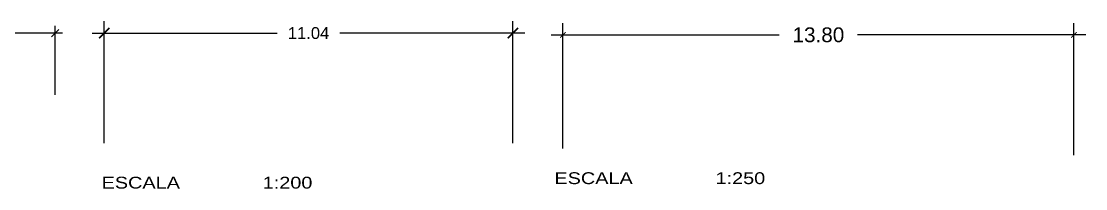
# Model space of a CAD drawing. Header units: metres. Extents: x 1769 to 3632, y 809 to 2652.
# Drawn here: x 1873.92 to 1902.67, y 1662.22 to 1666.75 of the extents above; entities that cross this region are included whole.
import ezdxf

# ---------------------------------------------------------------- set-up
doc = ezdxf.new("R2010")
doc.units = ezdxf.units.M
doc.header["$LTSCALE"] = 10
doc.header["$PDMODE"] = 35
doc.linetypes.add('HIDDEN', pattern=[9.525, 6.35, -3.175])
for name, color, linetype in [('A-ANNO-DIMS-0125', 2, 'Continuous'), ('A-ANNO-DIMS-0200', 2, 'Continuous'), ('A-ANNO-DIMS-0250', 2, 'Continuous')]:
    doc.layers.add(name, color=color, linetype=linetype)
doc.styles.add('ACABADOS', font='arial.ttf')
doc.styles.add('arial', font='arial.ttf')
doc.styles.add('SANSERIF', font='sanss___.ttf', dxfattribs={"width": 1.2, "height": 0.15})
doc.dimstyles.new('125', dxfattribs={"dimtxt": 0.2, "dimasz": 0.2, "dimexe": 0.2, "dimexo": 0.2, "dimgap": 0.2, "dimtad": 0, "dimtih": 1, "dimtoh": 1, "dimzin": 1, "dimdsep": 46, "dimtxsty": 'ACABADOS', "dimblk": 'ARCHTICK', "dimcen": 0.2, "dimdle": 0.2, "dimclrd": 1, "dimclre": 8, "dimclrt": 2, "dimadec": 1, "dimazin": 0, "dimtp": 1.2, "dimtm": 0.6, "dimtfac": 1, "dimtix": 1, "dimtmove": 2, "dimatfit": 3, "dimldrblk": 'ARCHTICK', "dimfxl": 1, "dimtolj": 1, "dimtzin": 1, "dimarcsym": 0})
doc.dimstyles.new('200', dxfattribs={"dimscale": 2, "dimtxt": 0.16, "dimasz": 0.14, "dimexe": 0.16, "dimexo": 0.01, "dimgap": 0.16, "dimtad": 0, "dimtih": 1, "dimtoh": 1, "dimzin": 1, "dimdsep": 46, "dimtxsty": 'arial', "dimblk": 'ARCHTICK', "dimcen": 0.16, "dimdle": 0.16, "dimclrd": 1, "dimclre": 8, "dimclrt": 2, "dimadec": 1, "dimazin": 0, "dimtp": 1.2, "dimtm": 0.6, "dimtfac": 1, "dimtix": 1, "dimtmove": 2, "dimatfit": 3, "dimldrblk": 'ARCHTICK', "dimfxl": 1, "dimtolj": 1, "dimtzin": 1, "dimarcsym": 0})
doc.dimstyles.new('250', dxfattribs={"dimtxt": 0.4, "dimasz": 0.15, "dimexe": 0.32, "dimexo": 0.02, "dimgap": 0.4, "dimtad": 0, "dimtih": 1, "dimtoh": 1, "dimzin": 1, "dimdsep": 46, "dimtxsty": 'arial', "dimblk": 'ARCHTICK', "dimcen": 0.32, "dimdle": 0.32, "dimclrd": 1, "dimclre": 8, "dimclrt": 2, "dimadec": 1, "dimazin": 0, "dimtp": 1.2, "dimtm": 0.6, "dimtfac": 1, "dimtix": 1, "dimtmove": 2, "dimatfit": 3, "dimldrblk": 'ARCHTICK', "dimfxl": 1, "dimtolj": 1, "dimtzin": 1, "dimarcsym": 0})

# ---------------------------------------------------------------- blocks, each defined once
blk = doc.blocks.new('_ArchTick')
at = {"color": 0, "linetype": 'ByBlock', "const_width": 0.15}
blk.add_lwpolyline([(-0.5, -0.5), (0.5, 0.5)], dxfattribs=at)
blk = doc.blocks.new('*D433')
at = {"layer": 'A-ANNO-DIMS-0200', "color": 8, "linetype": 'HIDDEN', "lineweight": -2, "transparency": 16777216}
for p, q in [((1876.155, 1663.45), (1876.155, 1666.747)), ((1887.197, 1663.45), (1887.197, 1666.747))]:
    blk.add_line(p, q, dxfattribs=at)
at = {"layer": 'A-ANNO-DIMS-0200', "color": 1, "lineweight": -2, "transparency": 16777216}
for p, q in [((1875.835, 1666.427), (1880.832, 1666.427)), ((1887.517, 1666.427), (1882.52, 1666.427))]:
    blk.add_line(p, q, dxfattribs=at)
at = {"layer": 'Defpoints', "color": 0, "transparency": 16777216}
for p in [(1887.197, 1666.427), (1876.155, 1663.43), (1887.197, 1663.43)]:
    blk.add_point(p, dxfattribs=at)
at = {"layer": 'A-ANNO-DIMS-0200', "color": 1, "lineweight": -2, "transparency": 16777216, "xscale": 0.28, "yscale": 0.28, "zscale": 0.28, "rotation": 180}
blk.add_blockref('_ArchTick', (1876.155, 1666.427), dxfattribs=at)
at = {"layer": 'A-ANNO-DIMS-0200', "color": 1, "lineweight": -2, "transparency": 16777216, "xscale": 0.28, "yscale": 0.28, "zscale": 0.28}
blk.add_blockref('_ArchTick', (1887.197, 1666.427), dxfattribs=at)
at = {"layer": 'A-ANNO-DIMS-0200', "color": 2, "transparency": 16777216, "insert": (1881.676, 1666.427), "char_height": 0.32, "attachment_point": 5, "style": 'arial'}
blk.add_mtext('\\A1;11.04', dxfattribs=at)
blk = doc.blocks.new('*D434')
at = {"layer": 'A-ANNO-DIMS-0125', "color": 8, "lineweight": -2, "transparency": 16777216}
for p, q in [((1867.93, 1664.754), (1867.93, 1666.627)), ((1874.831, 1664.754), (1874.831, 1666.627))]:
    blk.add_line(p, q, dxfattribs=at)
at = {"layer": 'A-ANNO-DIMS-0125', "color": 1, "lineweight": -2, "transparency": 16777216}
for p, q in [((1867.73, 1666.427), (1870.92, 1666.427)), ((1875.031, 1666.427), (1871.84, 1666.427))]:
    blk.add_line(p, q, dxfattribs=at)
at = {"layer": 'Defpoints', "color": 0, "transparency": 16777216}
for p in [(1874.831, 1666.427), (1867.93, 1664.554), (1874.831, 1664.554)]:
    blk.add_point(p, dxfattribs=at)
at = {"layer": 'A-ANNO-DIMS-0125', "color": 1, "lineweight": -2, "transparency": 16777216, "xscale": 0.2, "yscale": 0.2, "zscale": 0.2, "rotation": 180}
blk.add_blockref('_ArchTick', (1867.93, 1666.427), dxfattribs=at)
at = {"layer": 'A-ANNO-DIMS-0125', "color": 1, "lineweight": -2, "transparency": 16777216, "xscale": 0.2, "yscale": 0.2, "zscale": 0.2}
blk.add_blockref('_ArchTick', (1874.831, 1666.427), dxfattribs=at)
at = {"layer": 'A-ANNO-DIMS-0125', "color": 2, "transparency": 16777216, "insert": (1871.38, 1666.427), "char_height": 0.2, "attachment_point": 5, "style": 'ACABADOS'}
blk.add_mtext('\\A1;6.90', dxfattribs=at)
blk = doc.blocks.new('*D435')
at = {"layer": 'A-ANNO-DIMS-0250', "color": 8, "linetype": 'HIDDEN', "lineweight": -2, "transparency": 16777216}
for p, q in [((1888.547, 1663.31), (1888.547, 1666.699)), ((1902.349, 1663.127), (1902.349, 1666.699))]:
    blk.add_line(p, q, dxfattribs=at)
at = {"layer": 'A-ANNO-DIMS-0250', "color": 1, "lineweight": -2, "transparency": 16777216}
for p, q in [((1888.227, 1666.379), (1894.392, 1666.379)), ((1902.669, 1666.379), (1896.503, 1666.379))]:
    blk.add_line(p, q, dxfattribs=at)
at = {"layer": 'Defpoints', "color": 0, "transparency": 16777216}
for p in [(1902.349, 1666.379), (1888.547, 1663.29), (1902.349, 1663.107)]:
    blk.add_point(p, dxfattribs=at)
at = {"layer": 'A-ANNO-DIMS-0250', "color": 1, "lineweight": -2, "transparency": 16777216, "xscale": 0.15, "yscale": 0.15, "zscale": 0.15, "rotation": 180}
blk.add_blockref('_ArchTick', (1888.547, 1666.379), dxfattribs=at)
at = {"layer": 'A-ANNO-DIMS-0250', "color": 1, "lineweight": -2, "transparency": 16777216, "xscale": 0.15, "yscale": 0.15, "zscale": 0.15}
blk.add_blockref('_ArchTick', (1902.349, 1666.379), dxfattribs=at)
at = {"layer": 'A-ANNO-DIMS-0250', "color": 2, "transparency": 16777216, "insert": (1895.448, 1666.379), "char_height": 0.4, "attachment_point": 5, "style": 'arial'}
blk.add_mtext('\\A1;13.80', dxfattribs=at)

msp = doc.modelspace()

# ---------------------------------------------------------------- texts
at = {"char_height": 0.32, "width": 9.80375, "attachment_point": 2, "style": 'SANSERIF'}
for s, insert in [('\\pxql;ESCALA               1:200', (1880.987, 1662.543)), ('\\pxql;ESCALA               1:250', (1893.219, 1662.664))]:
    msp.add_mtext(s, dxfattribs=dict(at, insert=insert))

# ---------------------------------------------------------------- dimensions: what is measured, and where the dimension line sits
at = {"layer": 'A-ANNO-DIMS-0125'}
dim = msp.add_linear_dim(base=(1874.831, 1666.427), p1=(1867.93, 1664.554), p2=(1874.831, 1664.554), dimstyle='125', dxfattribs=at)
dim.commit()
dim.dimension.update_dxf_attribs({"geometry": '*D434', "text_midpoint": (1871.38, 1666.427)})
at = {"layer": 'A-ANNO-DIMS-0200'}
dim = msp.add_linear_dim(base=(1887.197, 1666.427), p1=(1876.155, 1663.43), p2=(1887.197, 1663.43), dimstyle='200', dxfattribs=at)
dim.commit()
dim.dimension.update_dxf_attribs({"geometry": '*D433', "text_midpoint": (1881.676, 1666.427)})
at = {"layer": 'A-ANNO-DIMS-0250'}
dim = msp.add_linear_dim(base=(1902.349, 1666.379), p1=(1888.547, 1663.29), p2=(1902.349, 1663.107), dimstyle='250', dxfattribs=at)
dim.commit()
dim.dimension.update_dxf_attribs({"geometry": '*D435', "text_midpoint": (1895.448, 1666.379)})

doc.saveas('drawing.dxf')
